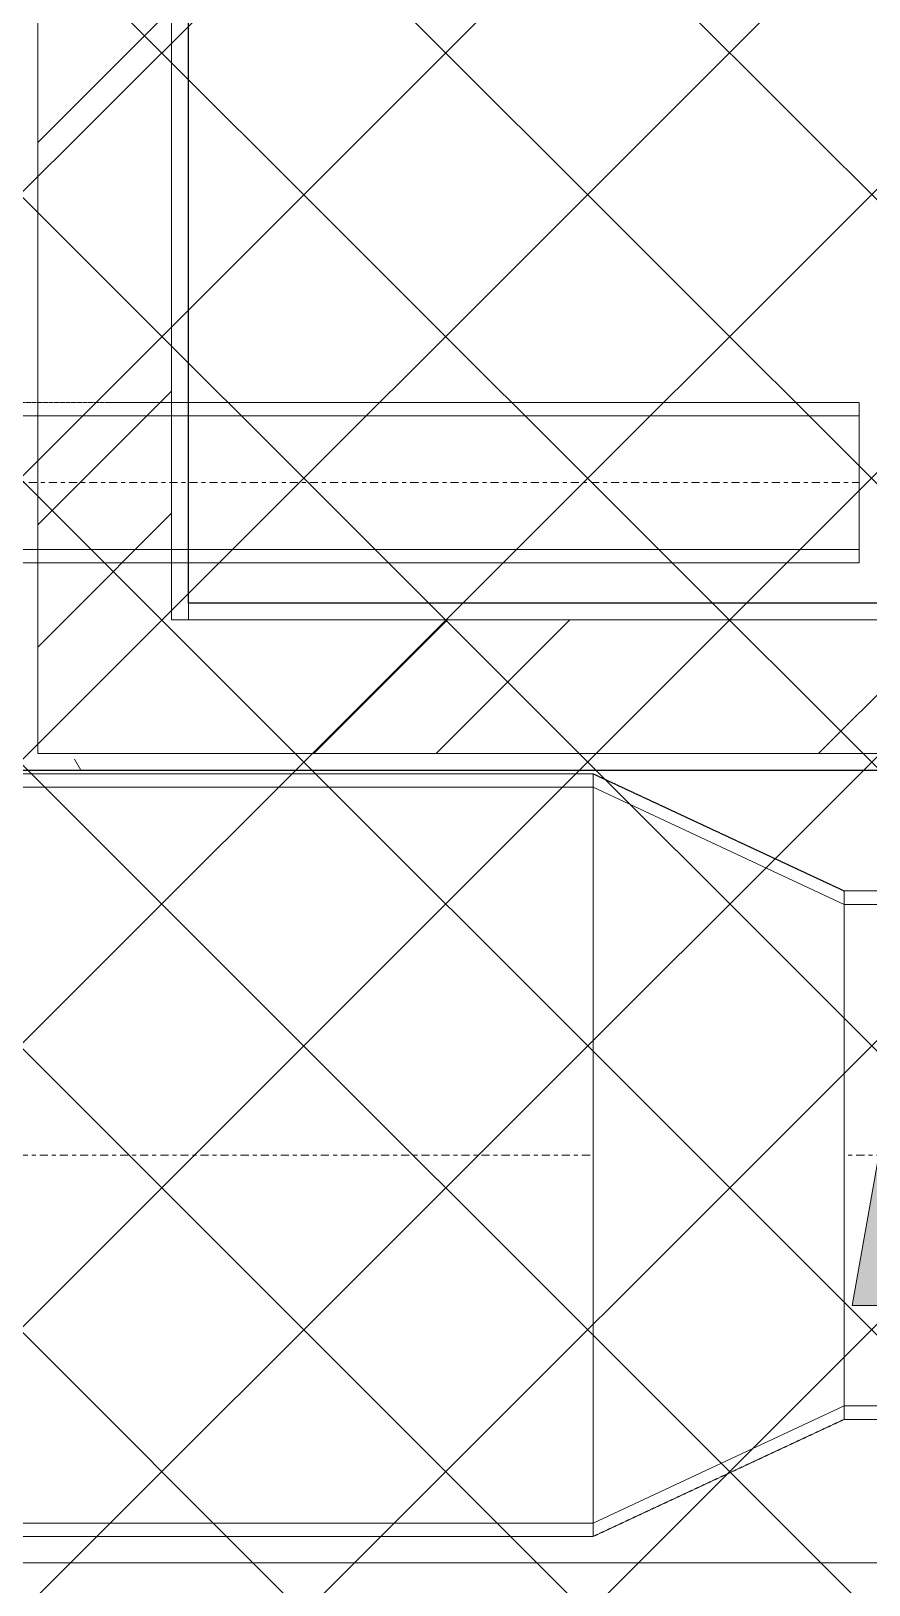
# Model space of a CAD drawing. Header units: inches. Extents: x -83664 to 20107, y -47222 to 19398.
# Drawn here: x -40282 to -39030, y -24507 to -22184 of the extents above; entities that cross this region are included whole.
import ezdxf

# ---------------------------------------------------------------- set-up
doc = ezdxf.new("R2010")
doc.units = ezdxf.units.IN
doc.header["$MEASUREMENT"] = 0
doc.linetypes.add('Center', pattern=[29.999999, 12, -6, 6, -6])
doc.linetypes.add('Hidden 0_50', pattern=[1.0584, 0.5292, -0.5292])
for name, color, linetype, lineweight in [('A-DETL-GENF', 7, 'Continuous', 9), ('A-WALL', 7, 'Continuous', 9), ('A-WALL-PATT', 7, 'Continuous', 25), ('M-HVAC-DUCT-CNTR', 7, 'Center', 9), ('M-HVAC-DUCT-IDEN', 7, 'Continuous', 18)]:
    doc.layers.add(name, color=color, linetype=linetype, lineweight=lineweight)
doc.layers.add('M-HVAC-DUCT', color=7, linetype='Continuous', lineweight=9, true_color=0xffe97f)
pattern_1 = [(0, (0, 0), (1219.2, 304.8), [50.292, -864.108, 50.292, -864.108, -4876.8]), (0, (0, 0), (1219.2, 304.8), [-1828.8, 50.292, -1778.508, 50.292, -864.108, -2133.6]), (0, (0, 0), (1219.2, 304.8), [-4572, 50.292, -559.308, 50.292, -1473.708]), (120, (457.2, 152.4), (-873.56454, 903.4582), [50.292, -864.108, 50.292, -864.108, -4876.8]), (120, (457.2, 152.4), (-873.56454, 903.4582), [-1828.8, 50.292, -1778.508, 50.292, -864.108, -2133.6]), (120, (457.2, 152.4), (-873.56454, 903.4582), [-4572, 50.292, -559.308, 50.292, -1473.708]), (240, (609.6, 762), (-345.63546, -1208.2582), [50.292, -864.108, 50.292, -864.108, -4876.8]), (240, (609.6, 762), (-345.63546, -1208.2582), [-1828.8, 50.292, -1778.508, 50.292, -864.108, -2133.6]), (240, (609.6, 762), (-345.63546, -1208.2582), [-4572, 50.292, -559.308, 50.292, -1473.708])]
pattern_2 = [(45, (0, 0), (-377.1708, 377.1708), []), (45, (0, 571.5), (-377.1708, 377.1708), [])]

# ---------------------------------------------------------------- blocks, each defined once
blk = doc.blocks.new('M_Rec Transition - Length - Standard-9554687-FIRST FLOOR AC CONDITIONING LAYOUT - PART A')
at = {"layer": 'M-HVAC-DUCT', "color": 30, "true_color": 0xff7f00}
for p, q in [((0, 375), (375, 550)), ((0, 375), (375, 550)), ((375, -550), (375, 550)), ((375, 550), (375, -550)), ((0, 375), (0, -375)), ((0, -375), (0, 375)), ((0, -375), (375, -550)), ((375, -550), (0, -375))]:
    blk.add_line(p, q, dxfattribs=at)
blk = doc.blocks.new('TEMW-SMBZ-HO-BM-HVAC-00002_rvt-1-FIRST FLOOR AC CONDITIONING LAYOUT - PART A')
at = {"layer": 'M-HVAC-DUCT', "color": 30, "linetype": 'Hidden 0_50', "true_color": 0xff7f00}
for p, q in [((112411.5, 75632.8), (110361, 75632.8)), ((112411.5, 75632.8), (110361, 75632.8)), ((112411.5, 75392.8), (112411.5, 75632.8)), ((112411.5, 75632.8), (112411.5, 75392.8)), ((110361, 75392.8), (112411.5, 75392.8)), ((112411.5, 75392.8), (110361, 75392.8)), ((112014.3, 75077.3), (108997.5, 75077.3)), ((112014.3, 75077.3), (108997.5, 75077.3)), ((112014.3, 73937.3), (112014.3, 75077.3)), ((112014.3, 75077.3), (112014.3, 73937.3)), ((112389.3, 74902.3), (112014.3, 75077.3)), ((112014.3, 75077.3), (112389.3, 74902.3)), ((112014.3, 75077.3), (112014.3, 73937.3)), ((112014.3, 73937.3), (112014.3, 75077.3)), ((112389.3, 74902.3), (112389.3, 74112.3)), ((112389.3, 74112.3), (112389.3, 74902.3)), ((117549.4, 74902.3), (112389.3, 74902.3)), ((112389.3, 74902.3), (117549.4, 74902.3)), ((112389.3, 74112.3), (112389.3, 74902.3)), ((112389.3, 74902.3), (112389.3, 74112.3)), ((112389.3, 74112.3), (112014.3, 73937.3)), ((112389.3, 74112.3), (112014.3, 73937.3)), ((112389.3, 74112.3), (117549.4, 74112.3)), ((112389.3, 74112.3), (117549.4, 74112.3)), ((108997.5, 73937.3), (112014.3, 73937.3)), ((112014.3, 73937.3), (108997.5, 73937.3))]:
    blk.add_line(p, q, dxfattribs=at)
at = {"layer": 'M-HVAC-DUCT', "color": 30, "true_color": 0xff7f00}
for p, q in [((110361, 75612.8), (112411.5, 75612.8)), ((112411.5, 75612.8), (110361, 75612.8)), ((112411.5, 75612.8), (112411.5, 75412.8)), ((112411.5, 75412.8), (112411.5, 75612.8)), ((112411.5, 75412.8), (110361, 75412.8)), ((112411.5, 75412.8), (110361, 75412.8)), ((108997.5, 75057.3), (112014.3, 75057.3)), ((112014.3, 75057.3), (108997.5, 75057.3)), ((112014.3, 75057.3), (112014.3, 73957.3)), ((112014.3, 73957.3), (112014.3, 75057.3)), ((112389.3, 74132.3), (112389.3, 74882.3)), ((112389.3, 74882.3), (112389.3, 74132.3)), ((112389.3, 74882.3), (117549.4, 74882.3)), ((112389.3, 74882.3), (117549.4, 74882.3)), ((117549.4, 74132.3), (112389.3, 74132.3)), ((112389.3, 74132.3), (117549.4, 74132.3)), ((112014.3, 73957.3), (108997.5, 73957.3)), ((112014.3, 73957.3), (108997.5, 73957.3))]:
    blk.add_line(p, q, dxfattribs=at)
at = {"layer": 'M-HVAC-DUCT', "color": 6, "true_color": 0xff00ff}
blk.add_line((109000.9, 73897.7), (113695.2, 73897.7), dxfattribs=at)
blk.add_line((109000.9, 73897.7), (113695.2, 73897.7), dxfattribs=at)
at = {"layer": 'M-HVAC-DUCT-CNTR', "color": 30, "true_color": 0xff7f00}
for p, q in [((110361, 75512.8), (112411.5, 75512.8)), ((108997.5, 74507.3), (112014.3, 74507.3)), ((117549.4, 74507.3), (112389.3, 74507.3))]:
    blk.add_line(p, q, dxfattribs=at)
at = {"layer": 'M-HVAC-DUCT', "color": 6, "linetype": 'Hidden 0_50', "lineweight": 9, "true_color": 0xff00ff, "rotation": 180}
blk.add_blockref('M_Rec Transition - Length - Standard-9554687-FIRST FLOOR AC CONDITIONING LAYOUT - PART A', (112389.3, 74507.3), dxfattribs=at)
blk = doc.blocks.new('TEMW-SMBZ-HO-BM-HVAC-00002_rvt-2-FIRST FLOOR AC CONDITIONING LAYOUT - PART A')
at = {"layer": 'M-HVAC-DUCT', "color": 30, "linetype": 'Hidden 0_50', "true_color": 0xff7f00}
for p, q in [((112411.5, 75632.8), (110361, 75632.8)), ((112411.5, 75632.8), (110361, 75632.8)), ((112411.5, 75392.8), (112411.5, 75632.8)), ((112411.5, 75632.8), (112411.5, 75392.8)), ((110361, 75392.8), (112411.5, 75392.8)), ((112411.5, 75392.8), (110361, 75392.8)), ((112014.3, 75077.3), (108997.5, 75077.3)), ((112014.3, 75077.3), (108997.5, 75077.3)), ((112014.3, 73937.3), (112014.3, 75077.3)), ((112014.3, 75077.3), (112014.3, 73937.3)), ((112389.3, 74902.3), (112014.3, 75077.3)), ((112014.3, 75077.3), (112389.3, 74902.3)), ((112014.3, 75077.3), (112014.3, 73937.3)), ((112014.3, 73937.3), (112014.3, 75077.3)), ((112389.3, 74902.3), (112389.3, 74112.3)), ((112389.3, 74112.3), (112389.3, 74902.3)), ((117549.4, 74902.3), (112389.3, 74902.3)), ((112389.3, 74902.3), (117549.4, 74902.3)), ((112389.3, 74112.3), (112389.3, 74902.3)), ((112389.3, 74902.3), (112389.3, 74112.3)), ((112389.3, 74112.3), (112014.3, 73937.3)), ((112389.3, 74112.3), (112014.3, 73937.3)), ((112389.3, 74112.3), (117549.4, 74112.3)), ((112389.3, 74112.3), (117549.4, 74112.3)), ((108997.5, 73937.3), (112014.3, 73937.3)), ((112014.3, 73937.3), (108997.5, 73937.3))]:
    blk.add_line(p, q, dxfattribs=at)
at = {"layer": 'M-HVAC-DUCT', "color": 30, "true_color": 0xff7f00}
for p, q in [((110361, 75612.8), (112411.5, 75612.8)), ((112411.5, 75612.8), (110361, 75612.8)), ((112411.5, 75612.8), (112411.5, 75412.8)), ((112411.5, 75412.8), (112411.5, 75612.8)), ((112411.5, 75412.8), (110361, 75412.8)), ((112411.5, 75412.8), (110361, 75412.8)), ((108997.5, 75057.3), (112014.3, 75057.3)), ((112014.3, 75057.3), (108997.5, 75057.3)), ((112014.3, 75057.3), (112014.3, 73957.3)), ((112014.3, 73957.3), (112014.3, 75057.3)), ((112389.3, 74132.3), (112389.3, 74882.3)), ((112389.3, 74882.3), (112389.3, 74132.3)), ((112389.3, 74882.3), (117549.4, 74882.3)), ((112389.3, 74882.3), (117549.4, 74882.3)), ((117549.4, 74132.3), (112389.3, 74132.3)), ((112389.3, 74132.3), (117549.4, 74132.3)), ((112014.3, 73957.3), (108997.5, 73957.3)), ((112014.3, 73957.3), (108997.5, 73957.3))]:
    blk.add_line(p, q, dxfattribs=at)
at = {"layer": 'M-HVAC-DUCT', "color": 6, "true_color": 0xff00ff}
blk.add_line((109000.9, 73897.7), (113695.2, 73897.7), dxfattribs=at)
blk.add_line((109000.9, 73897.7), (113695.2, 73897.7), dxfattribs=at)
at = {"layer": 'M-HVAC-DUCT-CNTR', "color": 30, "true_color": 0xff7f00}
for p, q in [((110361, 75512.8), (112411.5, 75512.8)), ((108997.5, 74507.3), (112014.3, 74507.3)), ((117549.4, 74507.3), (112389.3, 74507.3))]:
    blk.add_line(p, q, dxfattribs=at)
at = {"layer": 'M-HVAC-DUCT', "color": 6, "linetype": 'Hidden 0_50', "lineweight": 9, "true_color": 0xff00ff, "rotation": 180}
blk.add_blockref('M_Rec Transition - Length - Standard-9554687-FIRST FLOOR AC CONDITIONING LAYOUT - PART A', (112389.3, 74507.3), dxfattribs=at)
blk = doc.blocks.new('SMBZ_Hospital Arch Model_2026_01_29_rvt-1-FIRST FLOOR AC CONDITIONING LAYOUT - PART A')
at = {"layer": 'A-WALL-PATT', "lineweight": 9, "true_color": 0xbbbbbb}
h = blk.add_hatch(dxfattribs=at)
h.set_pattern_fill('FP_13', color=9, style=0, pattern_type=2)
h.set_pattern_definition(pattern_1)
h.paths.add_polyline_path([(111409.4, 75307.7), (111409.4, 76532.7), (111384.4, 76532.7), (111384.4, 75307.7)])
h = blk.add_hatch(dxfattribs=at)
h.set_pattern_fill('FP_12', color=9, style=0, pattern_type=2)
h.set_pattern_definition(pattern_2)
h.paths.add_polyline_path([(111184.4, 75307.7), (111384.4, 75307.7), (111384.4, 76307.7), (111184.4, 76307.7), (111184.4, 75332.7)])
h = blk.add_hatch(dxfattribs=at)
h.set_pattern_fill('FP_13', color=9, style=0, pattern_type=2)
h.set_pattern_definition(pattern_1)
h.paths.add_polyline_path([(112345.2, 75307.7), (116934.4, 75307.7), (116934.4, 75332.7), (111409.4, 75332.7), (111409.4, 75307.7), (111554, 75307.7)])
h.paths.add_polyline_path([(119471.4, 75307.7), (119471.4, 75332.7), (117159.4, 75332.7), (117159.4, 75307.7), (119465.4, 75307.7)])
h = blk.add_hatch(dxfattribs=at)
h.set_pattern_fill('FP_12', color=9, style=0, pattern_type=2)
h.set_pattern_definition(pattern_2)
h.paths.add_polyline_path([(119471.4, 75107.7), (119471.4, 75307.7), (111184.4, 75307.7), (111184.4, 75107.7), (117092, 75107.7)])
h.paths.add_polyline_path([(117354.8, 75123.2), (117354.8, 75273.2), (117778.8, 75273.2), (117778.8, 75123.2)])
h.paths.add_polyline_path([(118259, 75132.7), (118259, 75282.7), (118533, 75282.7), (118533, 75132.7)])
h = blk.add_hatch(dxfattribs=at)
h.set_pattern_fill('FP_13', color=9, style=0, pattern_type=2)
h.set_pattern_definition(pattern_1)
h.paths.add_polyline_path([(119471.4, 75082.7), (119471.4, 75107.7), (111159.4, 75107.7), (111159.4, 75082.7), (117092, 75082.7)])
at = {"layer": 'A-WALL', "color": 9, "true_color": 0xbbbbbb}
for p, q in [((111184.4, 75332.7), (111184.4, 76282.7)), ((111384.4, 75332.7), (111384.4, 76282.7)), ((111409.4, 75332.7), (111409.4, 76282.7)), ((111184.4, 75307.7), (111184.4, 75332.7)), ((111384.4, 75307.7), (111384.4, 75332.7)), ((116909.4, 75332.7), (111409.4, 75332.7)), ((111409.4, 75307.7), (111409.4, 75332.7)), ((111184.4, 75107.7), (111184.4, 75307.7)), ((111384.4, 75307.7), (111409.4, 75307.7)), ((111409.4, 75307.7), (111384.4, 75307.7)), ((111409.4, 75307.7), (116934.4, 75307.7)), ((111184.4, 75107.7), (119471.4, 75107.7)), ((111159.4, 75082.7), (118471.4, 75082.7))]:
    blk.add_line(p, q, dxfattribs=at)
at = {"layer": 'A-WALL', "color": 9, "lineweight": 25, "true_color": 0xbbbbbb}
for p, q in [((111409.4, 75332.7), (111409.4, 76282.7)), ((116909.4, 75332.7), (111409.4, 75332.7)), ((111159.4, 75082.7), (119471.4, 75082.7))]:
    blk.add_line(p, q, dxfattribs=at)

msp = doc.modelspace()

# ---------------------------------------------------------------- hatches: boundary and pattern name
at = {"layer": 'A-DETL-GENF', "true_color": 0xff0000}
h = msp.add_hatch(dxfattribs=at)
h.set_pattern_fill('FP_59', color=1, style=0, pattern_type=2)
h.set_pattern_definition([(45, (-151456.65, -98372.2), (-212.13203, 212.13203), []), (135, (-151456.65, -98372.2), (-212.13203, -212.13203), [])])
h.paths.add_polyline_path([(-62993, -37189.5), (-27297.3, -37189.5), (-27297.3, -98.4), (-62993, -98.4), (-62993, -33333)])
at = {"layer": 'M-HVAC-DUCT-IDEN', "lineweight": 9}
msp.add_hatch(color=256, dxfattribs=at).paths.add_polyline_path([(-39015.8, -23864.9), (-39055.5, -24089.9), (-38976.1, -24089.9)])

# ---------------------------------------------------------------- linework, layer by layer
for p, q in [((-39015.8, -23864.9), (-39055.5, -24089.9)), ((-39055.5, -24089.9), (-38976.1, -24089.9))]:
    msp.add_line(p, q, dxfattribs=at)

# ---------------------------------------------------------------- block references
at = {"lineweight": 5}
for name in ['SMBZ_Hospital Arch Model_2026_01_29_rvt-1-FIRST FLOOR AC CONDITIONING LAYOUT - PART A', 'TEMW-SMBZ-HO-BM-HVAC-00002_rvt-1-FIRST FLOOR AC CONDITIONING LAYOUT - PART A', 'TEMW-SMBZ-HO-BM-HVAC-00002_rvt-2-FIRST FLOOR AC CONDITIONING LAYOUT - PART A']:
    msp.add_blockref(name, (-151456.7, -98372.2), dxfattribs=at)

doc.saveas('drawing.dxf')
